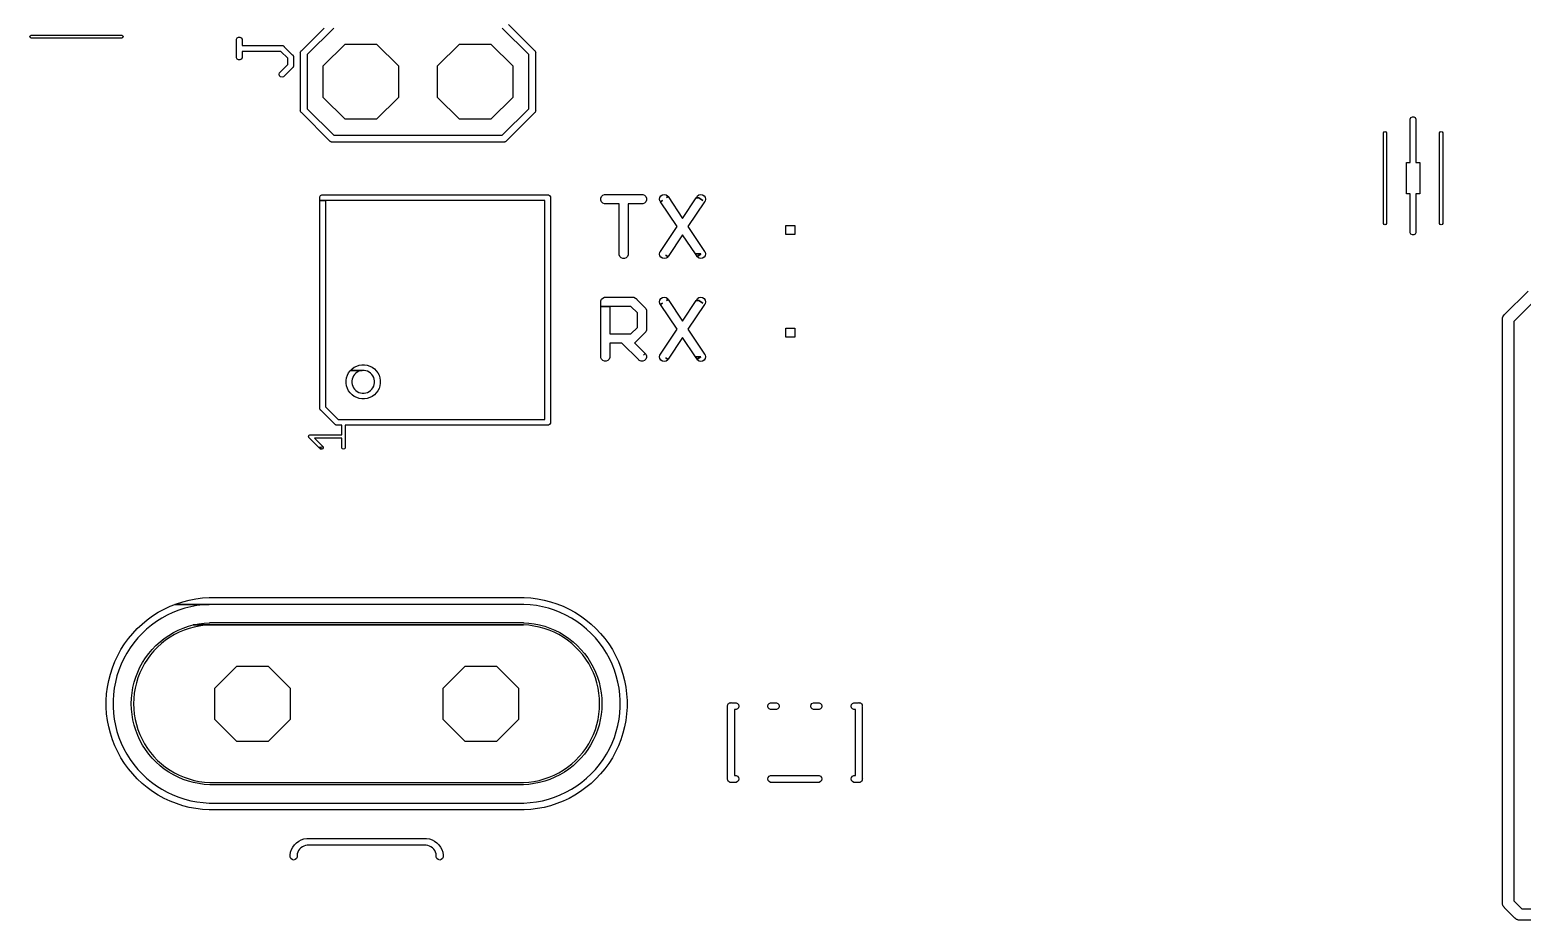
# Model space of a CAD drawing. Extents: x -6 to 103, y 0 to 58.
# Drawn here: x 10.93 to 44.11, y 21.22 to 41.03 of the extents above; entities that cross this region are included whole.
import ezdxf

# ---------------------------------------------------------------- set-up
doc = ezdxf.new("R2010")
doc.units = 0
doc.layers.add('L2D0', color=1, linetype='CONTINUOUS')

msp = doc.modelspace()

# ---------------------------------------------------------------- linework, layer by layer
at = {"layer": 'L2D0'}
for points in [[(10.953, 40.843), (10.934, 40.857), (10.926, 40.879), (10.935, 40.9), (10.953, 40.914), (12.974, 40.914), (12.992, 40.9), (13.001, 40.879), (12.993, 40.857), (12.974, 40.843), (12.963, 40.843), (12.963, 40.844), (10.963, 40.844), (10.963, 40.843)], [(16.535, 39.977), (16.501, 39.987), (16.479, 40.009), (16.469, 40.043), (16.479, 40.078), (16.49, 40.089), (16.49, 40.088), (16.662, 40.26), (16.662, 40.398), (16.509, 40.551), (15.646, 40.551), (15.646, 40.407), (15.628, 40.377), (15.598, 40.361), (15.565, 40.361), (15.536, 40.377), (15.518, 40.407), (15.518, 40.823), (15.535, 40.852), (15.564, 40.87), (15.599, 40.87), (15.628, 40.852), (15.646, 40.823), (15.646, 40.679), (16.527, 40.679), (16.535, 40.681), (16.543, 40.679), (16.553, 40.679), (16.558, 40.675), (16.569, 40.673), (16.581, 40.661), (16.585, 40.655), (16.763, 40.477), (16.772, 40.472), (16.776, 40.464), (16.782, 40.459), (16.784, 40.452), (16.79, 40.442), (16.79, 40.431), (16.792, 40.424), (16.79, 40.417), (16.79, 40.241), (16.792, 40.234), (16.79, 40.227), (16.79, 40.216), (16.784, 40.207), (16.782, 40.199), (16.775, 40.192), (16.772, 40.187), (16.765, 40.183), (16.58, 39.998), (16.581, 39.998), (16.57, 39.987)], [(17.939, 39.04), (17.45, 39.529), (17.45, 40.227), (17.939, 40.716), (18.637, 40.716), (19.126, 40.227), (19.126, 39.529), (18.637, 39.04)], [(20.479, 39.04), (19.99, 39.529), (19.99, 40.227), (20.479, 40.716), (21.177, 40.716), (21.666, 40.227), (21.666, 39.529), (21.177, 39.04)], [(41.67, 36.466), (41.639, 36.482), (41.623, 36.513), (41.623, 36.53), (41.622, 36.53), (41.622, 37.38), (41.536, 37.38), (41.536, 38.08), (41.622, 38.08), (41.622, 39.03), (41.623, 39.03), (41.623, 39.046), (41.639, 39.077), (41.67, 39.093), (41.703, 39.093), (41.734, 39.077), (41.75, 39.046), (41.75, 38.08), (41.836, 38.08), (41.836, 37.38), (41.75, 37.38), (41.75, 36.513), (41.734, 36.482), (41.703, 36.466)], [(41.061, 36.692), (41.04, 36.701), (41.026, 36.719), (41.026, 38.74), (41.04, 38.758), (41.061, 38.767), (41.083, 38.759), (41.097, 38.74), (41.097, 38.73), (41.096, 38.73), (41.096, 36.73), (41.097, 36.73), (41.097, 36.719), (41.083, 36.7)], [(42.311, 36.692), (42.29, 36.701), (42.276, 36.719), (42.276, 38.74), (42.29, 38.758), (42.311, 38.767), (42.333, 38.759), (42.347, 38.74), (42.347, 38.73), (42.346, 38.73), (42.346, 36.73), (42.347, 36.73), (42.347, 36.719), (42.333, 36.7)], [(17.416, 31.696), (17.39, 31.7), (17.382, 31.709), (17.381, 31.711), (17.356, 31.736), (17.409, 31.736), (17.396, 31.723), (17.411, 31.735), (17.41, 31.736), (17.356, 31.736), (17.141, 31.951), (17.13, 31.958), (17.128, 31.965), (17.127, 31.968), (17.124, 31.982), (17.125, 31.984), (17.124, 31.988), (17.127, 31.993), (17.13, 32.006), (17.136, 32.01), (17.138, 32.011), (17.152, 32.02), (17.154, 32.02), (17.158, 32.022), (17.17, 32.02), (17.863, 32.02), (17.863, 32.234), (17.765, 32.234), (17.757, 32.232), (17.748, 32.234), (17.739, 32.234), (17.733, 32.238), (17.723, 32.24), (17.716, 32.247), (17.709, 32.252), (17.704, 32.261), (17.402, 32.563), (17.393, 32.568), (17.389, 32.575), (17.381, 32.581), (17.378, 32.593), (17.375, 32.598), (17.375, 32.606), (17.373, 32.615), (17.375, 32.623), (17.375, 37.234), (17.503, 37.234), (17.503, 32.642), (17.783, 32.362), (22.375, 32.362), (22.375, 37.234), (17.375, 37.234), (17.375, 37.316), (17.393, 37.344), (17.421, 37.362), (22.457, 37.362), (22.485, 37.344), (22.503, 37.316), (22.503, 32.28), (22.485, 32.252), (22.457, 32.234), (17.939, 32.234), (17.939, 31.988), (17.941, 31.982), (17.939, 31.976), (17.939, 31.724), (17.925, 31.704), (17.901, 31.696), (17.877, 31.704), (17.863, 31.724), (17.863, 31.944), (17.256, 31.944), (17.436, 31.763), (17.423, 31.75), (17.438, 31.762), (17.445, 31.753), (17.449, 31.73), (17.439, 31.708)], [(24.109, 35.941), (24.073, 35.957), (24.044, 35.985), (24.029, 36.022), (24.029, 36.043), (24.028, 36.043), (24.028, 37.161), (23.702, 37.161), (23.666, 37.177), (23.638, 37.205), (23.622, 37.243), (23.622, 37.283), (23.638, 37.321), (23.666, 37.349), (23.702, 37.365), (24.557, 37.365), (24.595, 37.349), (24.623, 37.321), (24.639, 37.283), (24.639, 37.243), (24.623, 37.205), (24.595, 37.177), (24.557, 37.161), (24.232, 37.161), (24.232, 36.021), (24.216, 35.985), (24.188, 35.957), (24.15, 35.941)], [(25.033, 35.939), (24.994, 35.947), (24.96, 35.969), (24.938, 36.003), (24.93, 36.042), (24.936, 36.081), (24.949, 36.099), (25.319, 36.653), (24.949, 37.207), (24.991, 37.235), (24.948, 37.208), (24.938, 37.224), (24.93, 37.263), (24.938, 37.303), (24.96, 37.337), (24.994, 37.359), (25.033, 37.367), (25.074, 37.359), (25.106, 37.336), (25.117, 37.322), (25.083, 37.297), (25.117, 37.319), (25.44, 36.835), (25.744, 37.291), (25.805, 37.291), (25.847, 37.263), (25.847, 37.264), (25.848, 37.264), (25.848, 37.263), (25.889, 37.235), (25.848, 37.266), (25.847, 37.264), (25.805, 37.291), (25.744, 37.291), (25.762, 37.318), (25.772, 37.335), (25.806, 37.359), (25.847, 37.367), (25.887, 37.359), (25.919, 37.337), (25.943, 37.304), (25.951, 37.263), (25.943, 37.222), (25.93, 37.204), (25.929, 37.205), (25.561, 36.653), (25.931, 36.099), (25.943, 36.082), (25.951, 36.043), (25.943, 36.002), (25.919, 35.969), (25.887, 35.947), (25.847, 35.939), (25.807, 35.947), (25.773, 35.969), (25.762, 35.987), (25.763, 35.987), (25.726, 36.043), (25.847, 36.043), (25.779, 35.998), (25.848, 36.041), (25.847, 36.043), (25.726, 36.043), (25.44, 36.471), (25.117, 35.987), (25.072, 36.017), (25.117, 35.983), (25.105, 35.968), (25.073, 35.947)], [(27.74, 36.476), (27.74, 36.676), (27.94, 36.676), (27.94, 36.476)], [(23.702, 33.655), (23.666, 33.671), (23.638, 33.699), (23.622, 33.735), (23.622, 34.875), (23.826, 34.875), (23.826, 34.265), (24.292, 34.265), (24.435, 34.409), (24.435, 34.732), (24.292, 34.875), (23.622, 34.875), (23.622, 34.997), (23.638, 35.035), (23.666, 35.063), (23.702, 35.079), (24.355, 35.079), (24.391, 35.063), (24.402, 35.052), (24.404, 35.051), (24.406, 35.049), (24.421, 35.035), (24.422, 35.033), (24.593, 34.862), (24.595, 34.861), (24.609, 34.846), (24.609, 34.845), (24.623, 34.831), (24.639, 34.795), (24.639, 34.347), (24.623, 34.309), (24.42, 34.106), (24.406, 34.091), (24.405, 34.091), (24.404, 34.09), (24.404, 34.089), (24.396, 34.082), (24.39, 34.076), (24.389, 34.076), (24.369, 34.068), (24.609, 33.829), (24.573, 33.793), (24.611, 33.827), (24.623, 33.813), (24.639, 33.778), (24.639, 33.737), (24.623, 33.699), (24.595, 33.671), (24.557, 33.655), (24.517, 33.655), (24.479, 33.671), (24.465, 33.685), (24.088, 34.061), (23.826, 34.061), (23.826, 33.757), (23.825, 33.757), (23.825, 33.736), (23.81, 33.699), (23.781, 33.671), (23.745, 33.655)], [(25.033, 33.653), (24.994, 33.661), (24.96, 33.683), (24.938, 33.717), (24.93, 33.756), (24.936, 33.795), (24.949, 33.813), (25.319, 34.367), (24.949, 34.921), (24.991, 34.949), (24.948, 34.922), (24.938, 34.938), (24.93, 34.977), (24.938, 35.017), (24.96, 35.051), (24.994, 35.073), (25.033, 35.081), (25.074, 35.073), (25.106, 35.05), (25.117, 35.036), (25.083, 35.011), (25.117, 35.033), (25.44, 34.549), (25.744, 35.005), (25.805, 35.005), (25.847, 34.977), (25.847, 34.978), (25.848, 34.978), (25.848, 34.977), (25.889, 34.949), (25.848, 34.98), (25.847, 34.978), (25.805, 35.005), (25.744, 35.005), (25.762, 35.032), (25.772, 35.049), (25.806, 35.073), (25.847, 35.081), (25.887, 35.073), (25.919, 35.051), (25.943, 35.018), (25.951, 34.977), (25.943, 34.936), (25.93, 34.918), (25.929, 34.919), (25.561, 34.367), (25.931, 33.813), (25.943, 33.796), (25.951, 33.757), (25.943, 33.716), (25.919, 33.683), (25.887, 33.661), (25.847, 33.653), (25.807, 33.661), (25.773, 33.683), (25.762, 33.701), (25.763, 33.701), (25.726, 33.757), (25.847, 33.757), (25.779, 33.712), (25.848, 33.755), (25.847, 33.757), (25.726, 33.757), (25.44, 34.185), (25.117, 33.701), (25.072, 33.731), (25.117, 33.697), (25.105, 33.682), (25.073, 33.661)], [(27.74, 34.19), (27.74, 34.39), (27.94, 34.39), (27.94, 34.19)], [(18.312, 32.818), (18.25, 32.828), (18.194, 32.846), (18.14, 32.874), (18.091, 32.909), (18.05, 32.95), (18.015, 32.999), (17.987, 33.053), (17.969, 33.109), (17.959, 33.171), (17.959, 33.225), (17.969, 33.287), (17.987, 33.343), (18.015, 33.397), (18.05, 33.446), (18.054, 33.45), (18.316, 33.45), (18.28, 33.444), (18.242, 33.432), (18.206, 33.414), (18.175, 33.391), (18.146, 33.362), (18.123, 33.331), (18.105, 33.295), (18.093, 33.257), (18.087, 33.221), (18.087, 33.175), (18.093, 33.139), (18.105, 33.101), (18.123, 33.065), (18.146, 33.034), (18.175, 33.005), (18.206, 32.982), (18.242, 32.964), (18.28, 32.952), (18.316, 32.946), (18.362, 32.946), (18.398, 32.952), (18.436, 32.964), (18.472, 32.982), (18.503, 33.005), (18.532, 33.034), (18.555, 33.065), (18.573, 33.101), (18.585, 33.139), (18.591, 33.175), (18.591, 33.221), (18.585, 33.257), (18.573, 33.295), (18.555, 33.331), (18.532, 33.362), (18.503, 33.391), (18.472, 33.414), (18.436, 33.432), (18.398, 33.444), (18.362, 33.45), (18.054, 33.45), (18.091, 33.487), (18.14, 33.522), (18.194, 33.55), (18.25, 33.568), (18.312, 33.578), (18.366, 33.578), (18.428, 33.568), (18.484, 33.55), (18.538, 33.522), (18.587, 33.487), (18.628, 33.446), (18.663, 33.397), (18.691, 33.343), (18.709, 33.287), (18.719, 33.225), (18.719, 33.171), (18.709, 33.109), (18.691, 33.053), (18.663, 32.999), (18.628, 32.95), (18.587, 32.909), (18.538, 32.874), (18.484, 32.846), (18.428, 32.828), (18.366, 32.818)], [(14.912, 23.673), (14.764, 23.682), (14.616, 23.701), (14.47, 23.729), (14.327, 23.766), (14.185, 23.811), (14.048, 23.866), (13.914, 23.929), (13.783, 24), (13.657, 24.08), (13.537, 24.168), (13.423, 24.262), (13.315, 24.364), (13.213, 24.472), (13.119, 24.586), (13.031, 24.706), (12.951, 24.832), (12.88, 24.963), (12.817, 25.097), (12.762, 25.234), (12.717, 25.376), (12.68, 25.519), (12.652, 25.665), (12.633, 25.813), (12.624, 25.961), (12.624, 26.109), (12.633, 26.257), (12.652, 26.405), (12.68, 26.551), (12.717, 26.694), (12.762, 26.836), (12.817, 26.973), (12.88, 27.107), (12.951, 27.238), (13.031, 27.364), (13.119, 27.484), (13.213, 27.598), (13.315, 27.706), (13.423, 27.808), (13.537, 27.902), (13.657, 27.99), (13.783, 28.07), (13.914, 28.141), (14.048, 28.204), (14.15, 28.245), (14.916, 28.245), (14.778, 28.236), (14.64, 28.219), (14.504, 28.193), (14.369, 28.158), (14.237, 28.115), (14.108, 28.064), (13.982, 28.005), (13.861, 27.938), (13.743, 27.864), (13.631, 27.782), (13.523, 27.694), (13.423, 27.598), (13.327, 27.498), (13.239, 27.39), (13.157, 27.278), (13.083, 27.16), (13.016, 27.039), (12.957, 26.913), (12.906, 26.784), (12.863, 26.652), (12.828, 26.517), (12.802, 26.381), (12.785, 26.243), (12.776, 26.105), (12.776, 25.965), (12.785, 25.827), (12.802, 25.689), (12.828, 25.553), (12.863, 25.418), (12.906, 25.286), (12.957, 25.157), (13.016, 25.031), (13.083, 24.91), (13.157, 24.792), (13.239, 24.68), (13.327, 24.572), (13.423, 24.472), (13.523, 24.376), (13.631, 24.288), (13.743, 24.206), (13.861, 24.132), (13.982, 24.065), (14.108, 24.006), (14.237, 23.955), (14.369, 23.912), (14.504, 23.877), (14.64, 23.851), (14.778, 23.834), (14.916, 23.825), (21.914, 23.825), (22.052, 23.834), (22.19, 23.851), (22.326, 23.877), (22.461, 23.912), (22.593, 23.955), (22.722, 24.006), (22.848, 24.065), (22.969, 24.132), (23.087, 24.206), (23.199, 24.288), (23.307, 24.376), (23.407, 24.472), (23.503, 24.572), (23.591, 24.68), (23.673, 24.792), (23.747, 24.91), (23.814, 25.031), (23.873, 25.157), (23.924, 25.286), (23.967, 25.418), (24.002, 25.553), (24.028, 25.689), (24.045, 25.827), (24.054, 25.965), (24.054, 26.105), (24.045, 26.243), (24.028, 26.381), (24.002, 26.517), (23.967, 26.652), (23.924, 26.784), (23.873, 26.913), (23.814, 27.039), (23.747, 27.16), (23.673, 27.278), (23.591, 27.39), (23.503, 27.498), (23.407, 27.598), (23.307, 27.694), (23.199, 27.782), (23.087, 27.864), (22.969, 27.938), (22.848, 28.005), (22.722, 28.064), (22.593, 28.115), (22.461, 28.158), (22.326, 28.193), (22.19, 28.219), (22.052, 28.236), (21.914, 28.245), (14.15, 28.245), (14.185, 28.259), (14.327, 28.304), (14.47, 28.341), (14.616, 28.369), (14.764, 28.388), (14.912, 28.397), (21.918, 28.397), (22.066, 28.388), (22.214, 28.369), (22.36, 28.341), (22.503, 28.304), (22.645, 28.259), (22.782, 28.204), (22.916, 28.141), (23.047, 28.07), (23.173, 27.99), (23.293, 27.902), (23.407, 27.808), (23.515, 27.706), (23.617, 27.598), (23.711, 27.484), (23.799, 27.364), (23.879, 27.238), (23.95, 27.107), (24.013, 26.973), (24.068, 26.836), (24.113, 26.694), (24.15, 26.551), (24.178, 26.405), (24.197, 26.257), (24.206, 26.109), (24.206, 25.961), (24.197, 25.813), (24.178, 25.665), (24.15, 25.519), (24.113, 25.376), (24.068, 25.234), (24.013, 25.097), (23.95, 24.963), (23.879, 24.832), (23.799, 24.706), (23.711, 24.586), (23.617, 24.472), (23.515, 24.364), (23.407, 24.262), (23.293, 24.168), (23.173, 24.08), (23.047, 24), (22.916, 23.929), (22.782, 23.866), (22.645, 23.811), (22.503, 23.766), (22.36, 23.729), (22.214, 23.701), (22.066, 23.682), (21.918, 23.673)], [(14.927, 24.231), (14.925, 24.232), (14.805, 24.24), (14.686, 24.256), (14.568, 24.279), (14.451, 24.312), (14.338, 24.351), (14.226, 24.398), (14.119, 24.453), (14.015, 24.515), (13.916, 24.582), (13.821, 24.656), (13.731, 24.738), (13.648, 24.825), (13.57, 24.916), (13.498, 25.014), (13.433, 25.115), (13.375, 25.222), (13.325, 25.331), (13.281, 25.443), (13.245, 25.558), (13.218, 25.676), (13.198, 25.795), (13.186, 25.914), (13.181, 26.035), (13.186, 26.156), (13.198, 26.275), (13.218, 26.394), (13.245, 26.512), (13.281, 26.627), (13.325, 26.739), (13.375, 26.848), (13.433, 26.955), (13.498, 27.056), (13.57, 27.154), (13.648, 27.245), (13.731, 27.332), (13.821, 27.414), (13.916, 27.488), (14.015, 27.555), (14.119, 27.617), (14.226, 27.672), (14.338, 27.719), (14.451, 27.758), (14.557, 27.788), (21.901, 27.788), (21.903, 27.787), (14.927, 27.787), (14.929, 27.788), (14.811, 27.78), (14.694, 27.764), (14.58, 27.741), (14.467, 27.71), (14.356, 27.671), (14.248, 27.626), (14.143, 27.573), (14.043, 27.513), (13.946, 27.446), (13.853, 27.374), (13.767, 27.296), (13.686, 27.211), (13.61, 27.122), (13.54, 27.028), (13.477, 26.929), (13.421, 26.826), (13.371, 26.719), (13.329, 26.611), (13.295, 26.498), (13.268, 26.384), (13.248, 26.269), (13.236, 26.152), (13.233, 26.035), (13.236, 25.918), (13.248, 25.801), (13.268, 25.686), (13.295, 25.572), (13.329, 25.459), (13.371, 25.351), (13.421, 25.244), (13.477, 25.141), (13.54, 25.042), (13.61, 24.948), (13.686, 24.859), (13.767, 24.774), (13.853, 24.696), (13.946, 24.624), (14.043, 24.557), (14.143, 24.497), (14.248, 24.444), (14.356, 24.399), (14.467, 24.36), (14.58, 24.329), (14.694, 24.306), (14.811, 24.29), (14.929, 24.282), (14.927, 24.283), (21.903, 24.283), (21.901, 24.282), (22.019, 24.29), (22.136, 24.306), (22.25, 24.329), (22.363, 24.36), (22.474, 24.399), (22.582, 24.444), (22.687, 24.497), (22.787, 24.557), (22.884, 24.624), (22.977, 24.696), (23.063, 24.774), (23.144, 24.859), (23.22, 24.948), (23.29, 25.042), (23.353, 25.141), (23.409, 25.244), (23.459, 25.351), (23.501, 25.459), (23.535, 25.572), (23.562, 25.686), (23.582, 25.801), (23.594, 25.918), (23.597, 26.035), (23.594, 26.152), (23.582, 26.269), (23.562, 26.384), (23.535, 26.498), (23.501, 26.611), (23.459, 26.719), (23.409, 26.826), (23.353, 26.929), (23.29, 27.028), (23.22, 27.122), (23.144, 27.211), (23.063, 27.296), (22.977, 27.374), (22.884, 27.446), (22.787, 27.513), (22.687, 27.573), (22.582, 27.626), (22.474, 27.671), (22.363, 27.71), (22.25, 27.741), (22.136, 27.764), (22.019, 27.78), (21.901, 27.788), (14.557, 27.788), (14.568, 27.791), (14.686, 27.814), (14.805, 27.83), (14.925, 27.838), (14.927, 27.839), (21.903, 27.839), (21.905, 27.838), (22.025, 27.83), (22.144, 27.814), (22.262, 27.791), (22.379, 27.758), (22.492, 27.719), (22.604, 27.672), (22.711, 27.617), (22.815, 27.555), (22.914, 27.488), (23.009, 27.414), (23.099, 27.332), (23.182, 27.245), (23.26, 27.154), (23.332, 27.056), (23.397, 26.955), (23.455, 26.848), (23.505, 26.739), (23.549, 26.627), (23.585, 26.512), (23.612, 26.394), (23.632, 26.275), (23.644, 26.156), (23.649, 26.035), (23.644, 25.914), (23.632, 25.795), (23.612, 25.676), (23.585, 25.558), (23.549, 25.443), (23.505, 25.331), (23.455, 25.222), (23.397, 25.115), (23.332, 25.014), (23.26, 24.916), (23.182, 24.825), (23.099, 24.738), (23.009, 24.656), (22.914, 24.582), (22.815, 24.515), (22.711, 24.453), (22.604, 24.398), (22.492, 24.351), (22.379, 24.312), (22.262, 24.279), (22.144, 24.256), (22.025, 24.24), (21.905, 24.232), (21.903, 24.231)], [(15.526, 25.197), (15.037, 25.686), (15.037, 26.384), (15.526, 26.873), (16.224, 26.873), (16.713, 26.384), (16.713, 25.686), (16.224, 25.197)], [(20.606, 25.197), (20.117, 25.686), (20.117, 26.384), (20.606, 26.873), (21.304, 26.873), (21.793, 26.384), (21.793, 25.686), (21.304, 25.197)], [(26.518, 24.283), (26.509, 24.285), (26.499, 24.285), (26.491, 24.289), (26.484, 24.291), (26.474, 24.299), (26.47, 24.301), (26.467, 24.304), (26.456, 24.313), (26.453, 24.321), (26.448, 24.326), (26.445, 24.337), (26.442, 24.345), (26.442, 24.352), (26.44, 24.361), (26.442, 24.369), (26.442, 25.972), (26.44, 25.981), (26.442, 25.989), (26.442, 25.998), (26.446, 26.008), (26.448, 26.015), (26.451, 26.019), (26.456, 26.03), (26.466, 26.038), (26.469, 26.042), (26.476, 26.045), (26.485, 26.053), (26.492, 26.054), (26.499, 26.058), (26.512, 26.058), (26.518, 26.059), (26.529, 26.057), (26.612, 26.057), (26.612, 26.058), (26.631, 26.058), (26.661, 26.042), (26.682, 26.015), (26.69, 25.981), (26.682, 25.946), (26.66, 25.921), (26.631, 25.905), (26.594, 25.905), (26.594, 24.437), (26.612, 24.437), (26.612, 24.438), (26.631, 24.438), (26.661, 24.422), (26.682, 24.395), (26.69, 24.361), (26.682, 24.326), (26.66, 24.301), (26.631, 24.285), (26.526, 24.285)], [(27.399, 25.905), (27.37, 25.921), (27.348, 25.946), (27.34, 25.981), (27.348, 26.015), (27.369, 26.042), (27.399, 26.058), (27.418, 26.058), (27.418, 26.057), (27.512, 26.057), (27.512, 26.058), (27.531, 26.058), (27.561, 26.042), (27.582, 26.015), (27.59, 25.981), (27.582, 25.946), (27.56, 25.921), (27.531, 25.905)], [(28.349, 25.905), (28.32, 25.921), (28.298, 25.946), (28.29, 25.981), (28.298, 26.015), (28.319, 26.042), (28.349, 26.058), (28.368, 26.058), (28.368, 26.057), (28.462, 26.057), (28.462, 26.058), (28.481, 26.058), (28.511, 26.042), (28.532, 26.015), (28.54, 25.981), (28.532, 25.946), (28.51, 25.921), (28.481, 25.905)], [(29.362, 24.283), (29.353, 24.285), (29.249, 24.285), (29.22, 24.301), (29.198, 24.326), (29.19, 24.361), (29.198, 24.395), (29.219, 24.422), (29.249, 24.438), (29.268, 24.438), (29.268, 24.437), (29.286, 24.437), (29.286, 25.905), (29.249, 25.905), (29.22, 25.921), (29.198, 25.946), (29.19, 25.981), (29.198, 26.015), (29.219, 26.042), (29.249, 26.058), (29.268, 26.058), (29.268, 26.057), (29.351, 26.057), (29.362, 26.059), (29.367, 26.058), (29.381, 26.058), (29.388, 26.054), (29.395, 26.053), (29.404, 26.045), (29.411, 26.042), (29.414, 26.038), (29.424, 26.03), (29.429, 26.019), (29.432, 26.015), (29.434, 26.008), (29.438, 25.998), (29.438, 25.989), (29.44, 25.981), (29.438, 25.972), (29.438, 24.369), (29.44, 24.361), (29.438, 24.352), (29.438, 24.345), (29.435, 24.337), (29.432, 24.326), (29.427, 24.321), (29.424, 24.313), (29.413, 24.304), (29.41, 24.301), (29.406, 24.299), (29.396, 24.291), (29.389, 24.289), (29.381, 24.285), (29.37, 24.285)], [(27.399, 24.285), (27.37, 24.301), (27.348, 24.326), (27.34, 24.361), (27.348, 24.395), (27.369, 24.422), (27.399, 24.438), (27.418, 24.438), (27.418, 24.437), (28.462, 24.437), (28.462, 24.438), (28.481, 24.438), (28.511, 24.422), (28.532, 24.395), (28.54, 24.361), (28.532, 24.326), (28.51, 24.301), (28.481, 24.285)], [(16.791, 22.557), (16.757, 22.565), (16.729, 22.587), (16.715, 22.618), (16.715, 22.667), (16.725, 22.729), (16.745, 22.789), (16.773, 22.845), (16.811, 22.898), (16.853, 22.94), (16.906, 22.978), (16.962, 23.006), (17.022, 23.026), (17.084, 23.036), (19.748, 23.036), (19.81, 23.026), (19.87, 23.006), (19.926, 22.978), (19.979, 22.94), (20.021, 22.898), (20.059, 22.845), (20.087, 22.789), (20.107, 22.729), (20.117, 22.667), (20.117, 22.618), (20.103, 22.587), (20.075, 22.565), (20.041, 22.557), (20.007, 22.565), (19.979, 22.587), (19.965, 22.618), (19.965, 22.655), (19.959, 22.693), (19.947, 22.731), (19.929, 22.765), (19.907, 22.796), (19.877, 22.826), (19.846, 22.848), (19.812, 22.866), (19.774, 22.878), (19.736, 22.884), (17.096, 22.884), (17.058, 22.878), (17.02, 22.866), (16.986, 22.848), (16.955, 22.826), (16.925, 22.796), (16.903, 22.765), (16.885, 22.731), (16.873, 22.693), (16.867, 22.655), (16.867, 22.618), (16.853, 22.587), (16.825, 22.565)]]:
    msp.add_lwpolyline(points, close=True, dxfattribs=at)
for points in [[(21.571, 41.148), (22.152, 40.567), (22.16, 40.561), (22.162, 40.557), (22.164, 40.555), (22.169, 40.542), (22.174, 40.53), (22.174, 40.527), (22.176, 40.521), (22.174, 40.504), (22.174, 39.252), (22.176, 39.235), (22.174, 39.229), (22.174, 39.226), (22.169, 39.214), (22.164, 39.201), (22.162, 39.199), (22.16, 39.195), (22.152, 39.189), (21.517, 38.554), (21.511, 38.546), (21.507, 38.544), (21.505, 38.542), (21.492, 38.537), (21.48, 38.532), (21.477, 38.532), (21.471, 38.53), (21.454, 38.532), (17.662, 38.532), (17.645, 38.53), (17.639, 38.532), (17.636, 38.532), (17.624, 38.537), (17.611, 38.542), (17.609, 38.544), (17.605, 38.546), (17.599, 38.554), (16.964, 39.189), (16.956, 39.195), (16.954, 39.199), (16.952, 39.201), (16.947, 39.214), (16.942, 39.226), (16.942, 39.229), (16.94, 39.235), (16.942, 39.252), (16.942, 40.504), (16.94, 40.521), (16.942, 40.527), (16.942, 40.53), (16.947, 40.542), (16.952, 40.555), (16.954, 40.557), (16.956, 40.561), (16.964, 40.567), (17.469, 41.072)], [(17.685, 41.072), (17.094, 40.481), (17.094, 39.275), (17.685, 38.684), (21.431, 38.684), (22.022, 39.275), (22.022, 40.481), (21.431, 41.072)], [(57.534, 21.219), (44.065, 21.219), (44.062, 21.218), (44.05, 21.219), (44.029, 21.219), (44.023, 21.221), (44.015, 21.222), (43.998, 21.231), (43.986, 21.235), (43.981, 21.239), (43.975, 21.242), (43.964, 21.253), (43.96, 21.256), (43.958, 21.257), (43.953, 21.262), (43.951, 21.265), (43.72, 21.496), (43.718, 21.497), (43.712, 21.504), (43.71, 21.506), (43.709, 21.508), (43.694, 21.521), (43.691, 21.529), (43.688, 21.532), (43.682, 21.55), (43.676, 21.564), (43.676, 21.568), (43.673, 21.576), (43.673, 21.597), (43.672, 21.608), (43.673, 21.612), (43.673, 34.581), (43.672, 34.585), (43.673, 34.596), (43.673, 34.6), (43.672, 34.617), (43.676, 34.627), (43.676, 34.629), (43.68, 34.638), (43.689, 34.662), (43.692, 34.666), (43.694, 34.67), (43.71, 34.686), (43.718, 34.696), (43.722, 34.698), (44.243, 35.219)], [(44.603, 35.219), (43.927, 34.543), (43.927, 21.649), (44.103, 21.473), (57.497, 21.473)]]:
    msp.add_lwpolyline(points, dxfattribs=at)

doc.saveas('drawing.dxf')
